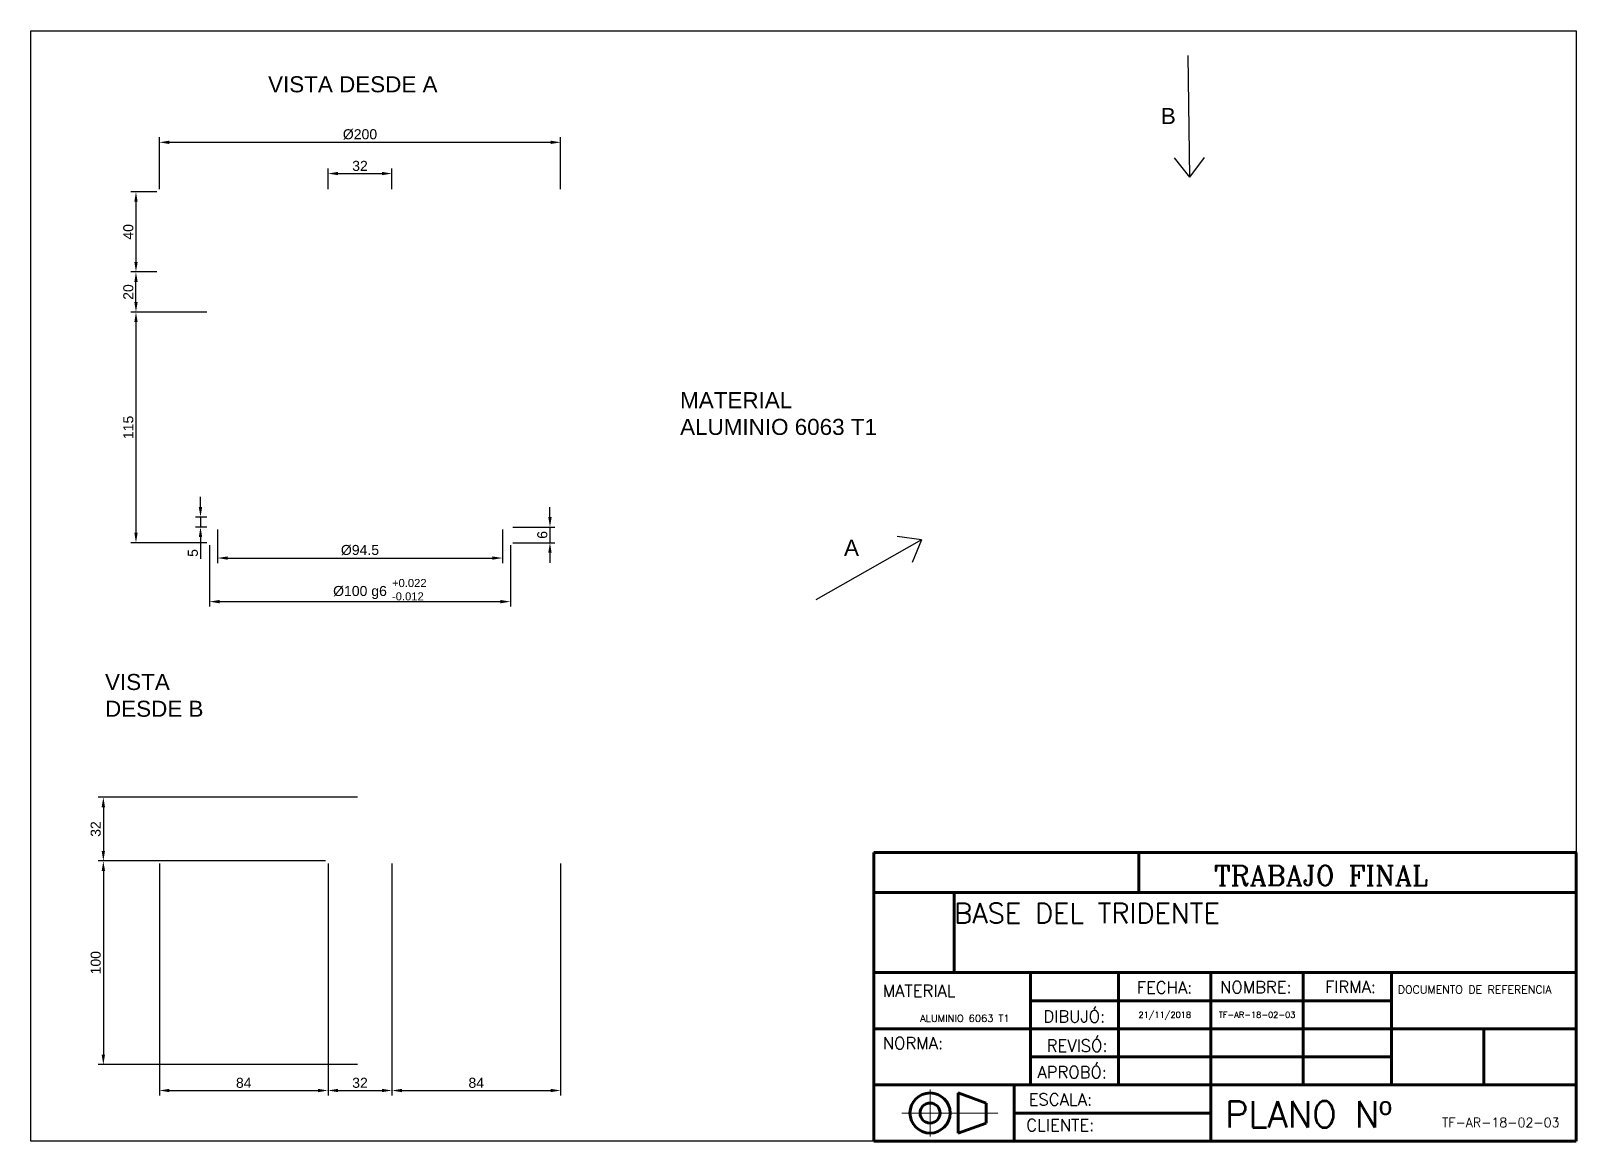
# Paper-space layout 'Presentación1' of a CAD drawing. Header units: millimetres. Extents: x 17 to 402, y -10 to 267.
import ezdxf
from ezdxf.enums import TextEntityAlignment as Align

# ---------------------------------------------------------------- set-up
doc = ezdxf.new("R2010")
doc.units = ezdxf.units.MM
doc.linetypes.add('CENTRO', pattern=[50.8, 31.75, -6.35, 6.35, -6.35])
for name, color, linetype in [('ATRIBUTO', 4, 'Continuous'), ('cotas', 7, 'Continuous'), ('TEXTO', 6, 'Continuous')]:
    doc.layers.add(name, color=color, linetype=linetype)
doc.layers.add('LINEA AUXILIAR', color=7, linetype='CENTRO', lineweight=15)
doc.layers.add('ROTULO', color=7, linetype='Continuous', lineweight=158)
doc.styles.add('ROMANC', font='romanc.shx')
doc.styles.add('ROMANS', font='romans.shx')
doc.styles.get("Standard").update_dxf_attribs({"font": 'arial.ttf'})
doc.dimstyles.new('ISO-25', dxfattribs={"dimtxt": 2.5, "dimasz": 2.5, "dimexe": 1.25, "dimexo": 0.625, "dimtad": 1, "dimtxsty": 'Standard', "dimcen": 2.5, "dimadec": 0, "dimazin": 0, "dimtfac": 1, "dimtmove": 0, "dimatfit": 3, "dimfxl": 1, "dimarcsym": 0})

# ---------------------------------------------------------------- blocks, each defined once
blk = doc.blocks.new('ROTULO ACAD JIG2')
at = {"layer": 'LINEA AUXILIAR'}
for p, q in [((-161, 1.11), (-161, 12.88)), ((-144.12, 7), (-168.07, 7))]:
    blk.add_line(p, q, dxfattribs=at)
at = {"layer": 'ROTULO'}
for p, q in [((-175, 72), (0, 72)), ((-175, 0), (-175, 72)), ((-109, 62), (-109, 72)), ((0, 72), (0, 0)), ((-175, 62), (0, 62)), ((-155, 42), (-155, 62)), ((0, 42), (-175, 42)), ((-136, 14), (-136, 42)), ((-114, 14), (-114, 42)), ((-91, 14), (-91, 42)), ((-68, 14), (-68, 42)), ((-46, 42), (-46, 14)), ((-46, 35), (-136, 35)), ((0, 28), (-175, 28)), ((-23, 28), (-23, 14)), ((-46, 21), (-136, 21)), ((0, 14), (-175, 14)), ((-154, 2), (-154, 12)), ((-154, 12), (-147, 9.5)), ((-140, 0), (-140, 14)), ((-91, 0), (-91, 14)), ((-147, 4.5), (-147, 9.5)), ((-154, 2), (-147, 4.5)), ((-91, 7), (-140, 7)), ((0, 0), (-175, 0))]:
    blk.add_line(p, q, dxfattribs=at)
for radius in [5, 2.5]:
    blk.add_circle((-161, 7), radius, dxfattribs=at)
at = {"layer": 'ATRIBUTO', "style": 'ROMANS'}
for tag, p, height in [('DESIGN_1', (-155, 54.32), 5), ('DESIGN_2', (-155, 44.11), 5), ('MATERIAL', (-163.48, 29.7), 2.5), ('REFERENCIA', (-31.27, 29.68), 2.5), ('NORMA', (-162.56, 16.38), 2.5), ('ESCALA', (-109.41, 8.83), 2.5), ('PLANO', (-33.42, 3.49), 6.5), ('CLIENTE', (-109.79, 2.64), 2.5)]:
    blk.add_attdef(tag, p, '', height=height, dxfattribs=at)
for tag, p in [('FECHA_DIB', (-102.5, 31.5)), ('DIBUJÓ', (-79.5, 31.5)), ('FECHA_REV', (-102.5, 24.5)), ('REVISÓ', (-79.5, 24.5)), ('APROBÓ', (-79.5, 17.5)), ('FECHA_APP', (-102.5, 17.5))]:
    blk.add_attdef(tag, text='', height=2.5, dxfattribs=at).set_placement(p, align=Align.MIDDLE_CENTER)
at = {"layer": 'TEXTO'}
for s, height, style, p in [('TRABAJO FINAL', 5, 'ROMANC', (-90.18, 63.72)), ('MATERIAL', 3, 'ROMANS', (-172.79, 36)), ('FECHA:', 3, 'ROMANS', (-109.51, 36.81)), ('NOMBRE:', 3, 'ROMANS', (-88.74, 36.88)), ('FIRMA:', 3, 'ROMANS', (-62.59, 36.95)), ('DOCUMENTO DE REFERENCIA', 2, 'ROMANS', (-44.43, 36.78)), ('DIBUJÓ:', 3, 'ROMANS', (-132.77, 29.58)), ('NORMA:', 3, 'ROMANS', (-172.79, 22.92)), ('REVISÓ:', 3, 'ROMANS', (-131.93, 22.3)), ('APROBÓ:', 3, 'ROMANS', (-134.25, 15.67)), ('ESCALA:', 3, 'ROMANS', (-136.43, 8.87)), ('PLANO Nº', 6.5, 'ROMANS', (-87.5, 3.43)), ('CLIENTE:', 3, 'ROMANS', (-137.03, 2.5))]:
    blk.add_text(s, height=height, dxfattribs=dict(at, style=style)).set_placement(p)
blk = doc.blocks.new('*D9')
at = {"color": 0, "lineweight": -2, "transparency": 16777216}
for p, q in [((61.93, 138.69), (61.93, 123.38)), ((136.93, 138.69), (136.93, 123.38)), ((64.43, 124.63), (134.43, 124.63))]:
    blk.add_line(p, q, dxfattribs=at)
at = {"color": 0, "transparency": 16777216}
for points in [[(64.43, 125.04), (64.43, 124.21), (61.93, 124.63)], [(134.43, 125.04), (134.43, 124.21), (136.93, 124.63)]]:
    blk.add_solid(points, dxfattribs=at)
at = {"layer": 'Defpoints', "color": 0, "transparency": 16777216}
for p in [(61.93, 139.32), (136.93, 139.32), (136.93, 124.63)]:
    blk.add_point(p, dxfattribs=at)
at = {"color": 0, "transparency": 16777216, "insert": (99.43, 126.91), "char_height": 2.5, "attachment_point": 5}
blk.add_mtext('%%C100 g6', dxfattribs=at)
blk = doc.blocks.new('*D10')
at = {"color": 0, "lineweight": -2, "transparency": 16777216}
for p, q in [((146.77, 145.72), (146.77, 148.22)), ((137.55, 143.22), (148.02, 143.22)), ((146.77, 143.22), (146.77, 139.32)), ((137.55, 139.32), (148.02, 139.32)), ((146.77, 136.82), (146.77, 134.32))]:
    blk.add_line(p, q, dxfattribs=at)
at = {"color": 0, "transparency": 16777216}
for points in [[(146.35, 145.72), (147.19, 145.72), (146.77, 143.22)], [(146.35, 136.82), (147.19, 136.82), (146.77, 139.32)]]:
    blk.add_solid(points, dxfattribs=at)
at = {"layer": 'Defpoints', "color": 0, "transparency": 16777216}
for p in [(136.93, 143.22), (136.93, 139.32), (146.77, 139.32)]:
    blk.add_point(p, dxfattribs=at)
at = {"color": 0, "transparency": 16777216, "insert": (144.87, 141.27), "char_height": 2.5, "attachment_point": 5, "rotation": 90}
blk.add_mtext('6', dxfattribs=at)
blk = doc.blocks.new('*D11')
at = {"color": 0, "lineweight": -2, "transparency": 16777216}
for p, q in [((63.93, 142.59), (63.93, 134.25)), ((134.93, 142.59), (134.93, 134.25)), ((66.43, 135.5), (132.43, 135.5))]:
    blk.add_line(p, q, dxfattribs=at)
at = {"color": 0, "transparency": 16777216}
for points in [[(66.43, 135.91), (66.43, 135.08), (63.93, 135.5)], [(132.43, 135.91), (132.43, 135.08), (134.93, 135.5)]]:
    blk.add_solid(points, dxfattribs=at)
at = {"layer": 'Defpoints', "color": 0, "transparency": 16777216}
for p in [(63.93, 143.22), (134.93, 143.22), (134.93, 135.5)]:
    blk.add_point(p, dxfattribs=at)
at = {"color": 0, "transparency": 16777216, "insert": (99.43, 137.47), "char_height": 2.5, "attachment_point": 5}
blk.add_mtext('%%C94.5', dxfattribs=at)
blk = doc.blocks.new('*D12')
at = {"color": 0, "lineweight": -2, "transparency": 16777216}
for p, q in [((61.3, 196.82), (42.35, 196.82)), ((43.6, 194.32), (43.6, 141.82)), ((61.3, 139.32), (42.35, 139.32))]:
    blk.add_line(p, q, dxfattribs=at)
at = {"color": 0, "transparency": 16777216}
for points in [[(43.19, 194.32), (44.02, 194.32), (43.6, 196.82)], [(43.19, 141.82), (44.02, 141.82), (43.6, 139.32)]]:
    blk.add_solid(points, dxfattribs=at)
at = {"layer": 'Defpoints', "color": 0, "transparency": 16777216}
for p in [(61.93, 196.82), (43.6, 139.32), (61.93, 139.32)]:
    blk.add_point(p, dxfattribs=at)
at = {"color": 0, "transparency": 16777216, "insert": (41.7, 168.07), "char_height": 2.5, "attachment_point": 5, "rotation": 90}
blk.add_mtext('115', dxfattribs=at)
blk = doc.blocks.new('*D13')
at = {"color": 0, "lineweight": -2, "transparency": 16777216}
for p, q in [((59.68, 148.22), (59.68, 150.72)), ((61.3, 145.72), (58.43, 145.72)), ((61.3, 143.22), (58.43, 143.22)), ((59.68, 145.72), (59.68, 143.22)), ((59.68, 140.72), (59.68, 135.31))]:
    blk.add_line(p, q, dxfattribs=at)
at = {"color": 0, "transparency": 16777216}
for points in [[(59.26, 148.22), (60.1, 148.22), (59.68, 145.72)], [(59.26, 140.72), (60.1, 140.72), (59.68, 143.22)]]:
    blk.add_solid(points, dxfattribs=at)
at = {"layer": 'Defpoints', "color": 0, "transparency": 16777216}
for p in [(59.68, 143.22), (61.93, 145.72), (61.93, 143.22)]:
    blk.add_point(p, dxfattribs=at)
at = {"color": 0, "transparency": 16777216, "insert": (57.79, 136.76), "char_height": 2.5, "attachment_point": 5, "rotation": 90}
blk.add_mtext('5', dxfattribs=at)
blk = doc.blocks.new('*D14')
at = {"color": 0, "lineweight": -2, "transparency": 16777216}
for p, q in [((48.81, 206.82), (42.35, 206.82)), ((43.6, 199.32), (43.6, 204.32)), ((48.8, 196.82), (42.35, 196.82))]:
    blk.add_line(p, q, dxfattribs=at)
at = {"color": 0, "transparency": 16777216}
for points in [[(43.19, 204.32), (44.02, 204.32), (43.6, 206.82)], [(43.19, 199.32), (44.02, 199.32), (43.6, 196.82)]]:
    blk.add_solid(points, dxfattribs=at)
at = {"layer": 'Defpoints', "color": 0, "transparency": 16777216}
for p in [(43.6, 206.82), (49.43, 206.82), (49.43, 196.82)]:
    blk.add_point(p, dxfattribs=at)
at = {"color": 0, "transparency": 16777216, "insert": (41.7, 201.82), "char_height": 2.5, "attachment_point": 5, "rotation": 90}
blk.add_mtext('20', dxfattribs=at)
blk = doc.blocks.new('*D15')
at = {"color": 0, "lineweight": -2, "transparency": 16777216}
for p, q in [((48.81, 226.82), (42.35, 226.82)), ((43.6, 224.32), (43.6, 209.32)), ((48.81, 206.82), (42.35, 206.82))]:
    blk.add_line(p, q, dxfattribs=at)
at = {"color": 0, "transparency": 16777216}
for points in [[(43.19, 224.32), (44.02, 224.32), (43.6, 226.82)], [(43.19, 209.32), (44.02, 209.32), (43.6, 206.82)]]:
    blk.add_solid(points, dxfattribs=at)
at = {"layer": 'Defpoints', "color": 0, "transparency": 16777216}
for p in [(49.43, 226.82), (43.6, 206.82), (49.43, 206.82)]:
    blk.add_point(p, dxfattribs=at)
at = {"color": 0, "transparency": 16777216, "insert": (41.7, 216.82), "char_height": 2.5, "attachment_point": 5, "rotation": 90}
blk.add_mtext('40', dxfattribs=at)
blk = doc.blocks.new('*D16')
at = {"color": 0, "lineweight": -2, "transparency": 16777216}
for p, q in [((49.43, 227.44), (49.43, 240.4)), ((51.93, 239.15), (146.92, 239.15)), ((149.42, 227.44), (149.42, 240.4))]:
    blk.add_line(p, q, dxfattribs=at)
at = {"color": 0, "transparency": 16777216}
for points in [[(51.93, 239.57), (51.93, 238.73), (49.43, 239.15)], [(146.92, 239.57), (146.92, 238.73), (149.42, 239.15)]]:
    blk.add_solid(points, dxfattribs=at)
at = {"layer": 'Defpoints', "color": 0, "transparency": 16777216}
for p in [(149.42, 239.15), (49.43, 226.82), (149.42, 226.82)]:
    blk.add_point(p, dxfattribs=at)
at = {"color": 0, "transparency": 16777216, "insert": (99.43, 241.12), "char_height": 2.5, "attachment_point": 5}
blk.add_mtext('%%C200', dxfattribs=at)
blk = doc.blocks.new('*D17')
at = {"color": 0, "lineweight": -2, "transparency": 16777216}
for p, q in [((91.48, 227.44), (91.48, 232.61)), ((93.98, 231.36), (104.88, 231.36)), ((107.38, 227.44), (107.38, 232.61))]:
    blk.add_line(p, q, dxfattribs=at)
at = {"color": 0, "transparency": 16777216}
for points in [[(93.98, 231.78), (93.98, 230.94), (91.48, 231.36)], [(104.88, 231.78), (104.88, 230.94), (107.38, 231.36)]]:
    blk.add_solid(points, dxfattribs=at)
at = {"layer": 'Defpoints', "color": 0, "transparency": 16777216}
for p in [(107.38, 231.36), (91.48, 226.82), (107.38, 226.82)]:
    blk.add_point(p, dxfattribs=at)
at = {"color": 0, "transparency": 16777216, "insert": (99.43, 233.26), "char_height": 2.5, "attachment_point": 5}
blk.add_mtext('32', dxfattribs=at)
blk = doc.blocks.new('*D18')
at = {"color": 0, "lineweight": -2, "transparency": 16777216}
for p, q in [((98.8, 75.88), (34.22, 75.88)), ((35.47, 73.38), (35.47, 62.48)), ((90.85, 59.98), (34.22, 59.98))]:
    blk.add_line(p, q, dxfattribs=at)
at = {"color": 0, "transparency": 16777216}
for points in [[(35.05, 73.38), (35.89, 73.38), (35.47, 75.88)], [(35.05, 62.48), (35.89, 62.48), (35.47, 59.98)]]:
    blk.add_solid(points, dxfattribs=at)
at = {"layer": 'Defpoints', "color": 0, "transparency": 16777216}
for p in [(99.43, 75.88), (35.47, 59.98), (91.48, 59.98)]:
    blk.add_point(p, dxfattribs=at)
at = {"color": 0, "transparency": 16777216, "insert": (33.57, 67.93), "char_height": 2.5, "attachment_point": 5, "rotation": 90}
blk.add_mtext('32', dxfattribs=at)
blk = doc.blocks.new('*D19')
at = {"color": 0, "lineweight": -2, "transparency": 16777216}
for p, q in [((90.85, 59.98), (34.22, 59.98)), ((35.47, 57.48), (35.47, 11.71)), ((98.8, 9.21), (34.22, 9.21))]:
    blk.add_line(p, q, dxfattribs=at)
at = {"color": 0, "transparency": 16777216}
for points in [[(35.05, 57.48), (35.89, 57.48), (35.47, 59.98)], [(35.05, 11.71), (35.89, 11.71), (35.47, 9.21)]]:
    blk.add_solid(points, dxfattribs=at)
at = {"layer": 'Defpoints', "color": 0, "transparency": 16777216}
for p in [(91.48, 59.98), (35.47, 9.21), (99.43, 9.21)]:
    blk.add_point(p, dxfattribs=at)
at = {"color": 0, "transparency": 16777216, "insert": (33.57, 34.6), "char_height": 2.5, "attachment_point": 5, "rotation": 90}
blk.add_mtext('100', dxfattribs=at)
blk = doc.blocks.new('*D20')
at = {"color": 0, "lineweight": -2, "transparency": 16777216}
for p, q in [((49.43, 59.36), (49.43, 1.49)), ((91.48, 9.23), (91.48, 1.49)), ((51.93, 2.74), (88.98, 2.74))]:
    blk.add_line(p, q, dxfattribs=at)
at = {"color": 0, "transparency": 16777216}
for points in [[(51.93, 3.16), (51.93, 2.32), (49.43, 2.74)], [(88.98, 3.16), (88.98, 2.32), (91.48, 2.74)]]:
    blk.add_solid(points, dxfattribs=at)
at = {"layer": 'Defpoints', "color": 0, "transparency": 16777216}
for p in [(49.43, 59.98), (91.48, 9.85), (91.48, 2.74)]:
    blk.add_point(p, dxfattribs=at)
at = {"color": 0, "transparency": 16777216, "insert": (70.46, 4.64), "char_height": 2.5, "attachment_point": 5}
blk.add_mtext('84', dxfattribs=at)
blk = doc.blocks.new('*D21')
at = {"color": 0, "lineweight": -2, "transparency": 16777216}
for p, q in [((91.48, 59.36), (91.48, 1.49)), ((107.38, 59.36), (107.38, 1.49)), ((93.98, 2.74), (104.88, 2.74))]:
    blk.add_line(p, q, dxfattribs=at)
at = {"color": 0, "transparency": 16777216}
for points in [[(93.98, 3.16), (93.98, 2.32), (91.48, 2.74)], [(104.88, 3.16), (104.88, 2.32), (107.38, 2.74)]]:
    blk.add_solid(points, dxfattribs=at)
at = {"layer": 'Defpoints', "color": 0, "transparency": 16777216}
for p in [(91.48, 59.98), (107.38, 59.98), (107.38, 2.74)]:
    blk.add_point(p, dxfattribs=at)
at = {"color": 0, "transparency": 16777216, "insert": (99.43, 4.64), "char_height": 2.5, "attachment_point": 5}
blk.add_mtext('32', dxfattribs=at)
blk = doc.blocks.new('*D22')
at = {"color": 0, "lineweight": -2, "transparency": 16777216}
for p, q in [((107.38, 59.36), (107.38, 1.49)), ((149.42, 59.36), (149.42, 1.49)), ((109.88, 2.74), (146.92, 2.74))]:
    blk.add_line(p, q, dxfattribs=at)
at = {"color": 0, "transparency": 16777216}
for points in [[(109.88, 3.16), (109.88, 2.32), (107.38, 2.74)], [(146.92, 3.16), (146.92, 2.32), (149.42, 2.74)]]:
    blk.add_solid(points, dxfattribs=at)
at = {"layer": 'Defpoints', "color": 0, "transparency": 16777216}
for p in [(107.38, 59.98), (149.42, 59.98), (149.42, 2.74)]:
    blk.add_point(p, dxfattribs=at)
at = {"color": 0, "transparency": 16777216, "insert": (128.4, 4.64), "char_height": 2.5, "attachment_point": 5}
blk.add_mtext('84', dxfattribs=at)

psp = doc.layouts.new('Presentación1')

# ---------------------------------------------------------------- linework, layer by layer
for p, q in [((306.2054, 230.493), (305.8451, 260.7706)), ((306.2054, 230.493), (302.4032, 235.2813)), ((306.2054, 230.493), (309.8926, 235.3704)), ((239.3741, 140.0113), (213.0222, 125.0969)), ((239.3741, 140.0113), (233.3232, 140.8899)), ((239.3741, 140.0113), (237.0124, 134.3715))]:
    psp.add_line(p, q)
psp.add_lwpolyline([(17.4182, 266.9319), (402.4893, 266.9319), (402.4893, -9.8773), (17.4182, -9.8773)], close=True)

# ---------------------------------------------------------------- block references
at = {"layer": 'cotas'}
ref = psp.add_blockref('ROTULO ACAD JIG2', (402.4893, -9.8773), dxfattribs=at)
ref.add_attrib('DIBUJÓ', 'TF-AR-18-02-03', dxfattribs={"layer": 'ATRIBUTO', "height": 1.5, "style": 'ROMANS'}).set_placement((322.9893, 21.6227), align=Align.MIDDLE_CENTER)
ref.add_attrib('FECHA_DIB', '21/11/2018', dxfattribs={"layer": 'ATRIBUTO', "height": 1.5, "style": 'ROMANS'}).set_placement((299.9893, 21.6227), align=Align.MIDDLE_CENTER)
ref.add_attrib('DESIGN_1', 'BASE DEL TRIDENTE', (247.4893, 44.443), dxfattribs={"layer": 'ATRIBUTO', "height": 5, "style": 'ROMANS'})
ref.add_attrib('MATERIAL', 'ALUMINIO 6063 T1', (239.0123, 19.8235), dxfattribs={"layer": 'ATRIBUTO', "height": 1.8, "style": 'ROMANS'})
ref.add_attrib('PLANO', 'TF-AR-18-02-03', (369.0721, -6.3883), dxfattribs={"layer": 'ATRIBUTO', "height": 2.3, "style": 'ROMANS'})

# ---------------------------------------------------------------- texts
at = {"attachment_point": 1}
for s, width, heights, insert, char_height in [('VISTA DESDE A', 63.259956, [4.4121], (76.5225, 255.618), 4), ('B', 11.318579, [0], (299.0135, 247.7101), 4), ('MATERIAL ALUMINIO 6063 T1', 52.847167, [0], (179.2039, 176.8587), 4), ('A', 16.483856, [0], (220.0441, 140.0448), 4), ('\\pi-6,l8,t8;+0.022\\P-0.012', 26.361402, [0], (105.3999, 130.2743), 2), ('VISTA DESDE B', 30.882329, [0], (35.8929, 106.5943), 4)]:
    psp.add_mtext_dynamic_manual_height_columns(s, width=width, gutter_width=12.5, heights=heights, dxfattribs=dict(at, insert=insert, char_height=char_height))

# ---------------------------------------------------------------- dimensions: what is measured, and where the dimension line sits
for base, p1, p2, angle, text, override, picture, middle in [((149.4219, 239.1501), (49.4336, 226.8165), (149.4219, 226.8165), 180, '%%C<>', {"dimdec": 0, "dimlfac": -2}, '*D16', (99.4277, 241.1215)), ((146.7706, 139.3165), (136.9277, 143.2165), (136.9277, 139.3165), 90, '6', {"dimlfac": -2}, '*D10', (144.8692, 141.2665)), ((35.4688, 9.2149), (91.4777, 59.9816), (99.4277, 9.2149), 270, '100', {"dimlfac": -2}, '*D19', (33.5673, 34.5982))]:
    dim = psp.add_linear_dim(base=base, p1=p1, p2=p2, angle=angle, text=text, dimstyle='ISO-25', override=override)
    dim.commit()
    dim.dimension.update_dxf_attribs({"geometry": picture, "text_midpoint": middle})
for base, p1, p2, angle, override, picture, middle in [((107.3777, 231.3594), (91.4777, 226.8165), (107.3777, 226.8165), 180, {"dimdec": 0, "dimlfac": -2}, '*D17', (99.4277, 233.2617)), ((43.6023, 206.8165), (49.4336, 226.8165), (49.4336, 206.8165), 270, {"dimlfac": -2}, '*D15', (41.7008, 216.8165)), ((43.6023, 206.8165), (49.4277, 196.8165), (49.4336, 206.8165), 270, {"dimlfac": -2}, '*D14', (41.7008, 201.8165)), ((43.6023, 139.3165), (61.9277, 196.8165), (61.9277, 139.3165), 270, {"dimlfac": -2}, '*D12', (41.7008, 168.0665)), ((59.6813, 143.2165), (61.9277, 145.7165), (61.9277, 143.2165), 270, {"dimlfac": -2}, '*D13', (57.785, 136.7627)), ((35.4688, 59.9816), (99.4277, 75.8816), (91.4777, 59.9816), 270, {"dimdec": 0, "dimlfac": -2}, '*D18', (33.5665, 67.9316))]:
    dim = psp.add_linear_dim(base=base, p1=p1, p2=p2, angle=angle, dimstyle='ISO-25', override=override)
    dim.commit()
    dim.dimension.update_dxf_attribs({"geometry": picture, "text_midpoint": middle})
dim = psp.add_linear_dim(base=(134.9277, 135.4962), p1=(63.9277, 143.2165), p2=(134.9277, 143.2165), text='%%C94.5', dimstyle='ISO-25', override={"dimlfac": -2})
dim.commit()
dim.dimension.update_dxf_attribs({"geometry": '*D11', "text_midpoint": (99.4277, 137.4676)})
dim = psp.add_linear_dim(base=(136.9277, 124.6251), p1=(61.9277, 139.3165), p2=(136.9277, 139.3165), text='%%C100 g6', dimstyle='ISO-25', override={"dimlfac": -2})
dim.commit()
dim.dimension.update_dxf_attribs({"geometry": '*D9', "text_midpoint": (99.4277, 124.6251), "dimtype": 160})
for base, p1, p2, picture, middle in [((91.4777, 2.7401), (49.4336, 59.9816), (91.4777, 9.851), '*D20', (70.4557, 4.6416)), ((107.3777, 2.7401), (91.4777, 59.9816), (107.3777, 59.9816), '*D21', (99.4277, 4.6424)), ((149.4219, 2.7401), (107.3777, 59.9816), (149.4219, 59.9816), '*D22', (128.3998, 4.6416))]:
    dim = psp.add_linear_dim(base=base, p1=p1, p2=p2, dimstyle='ISO-25', override={"dimdec": 0, "dimlfac": -2})
    dim.commit()
    dim.dimension.update_dxf_attribs({"geometry": picture, "text_midpoint": middle})

doc.saveas('drawing.dxf')
